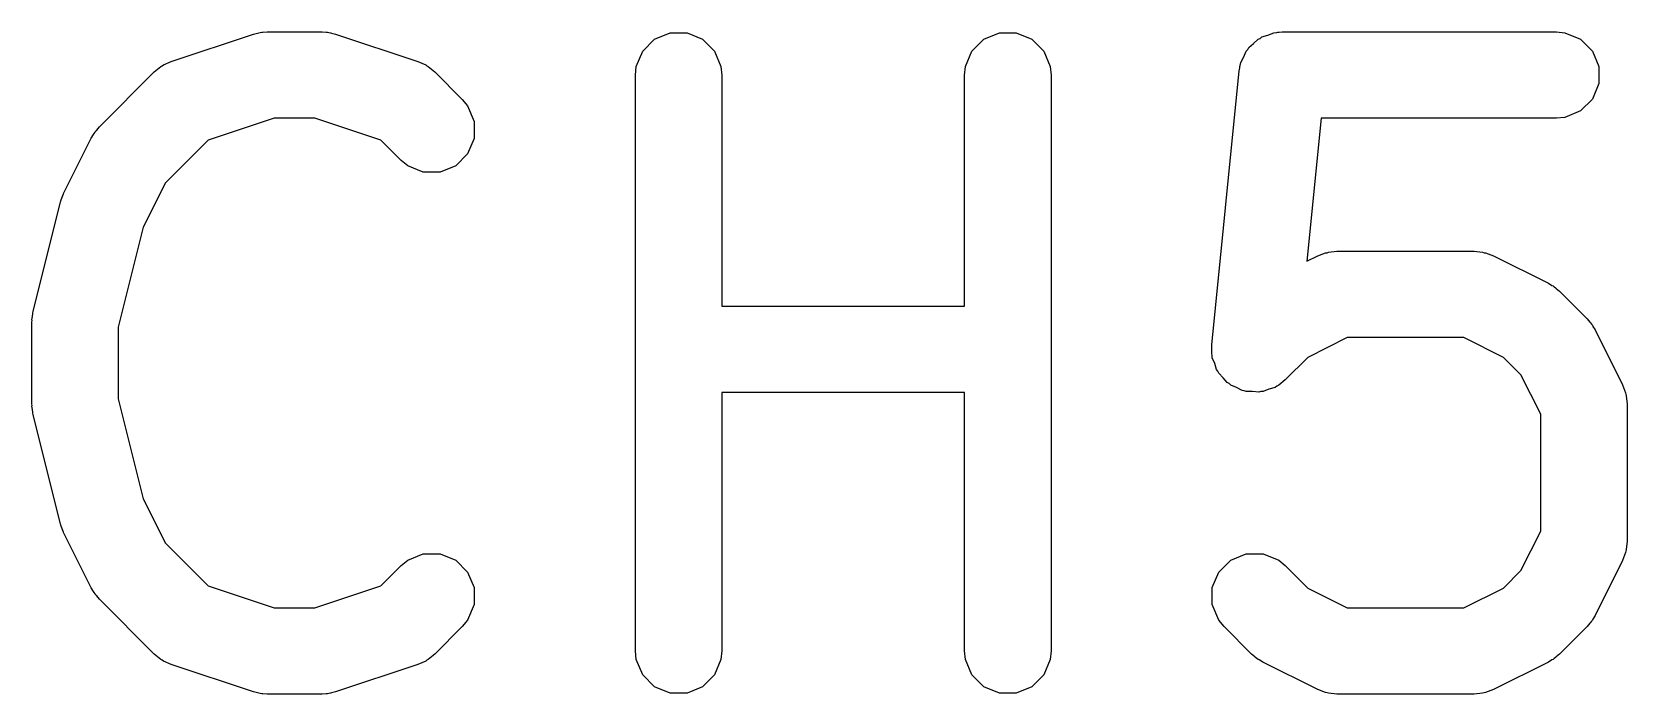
# Model space of a CAD drawing. Extents: x 99 to 216, y -134 to -70.
# Drawn here: x 195.145 to 197.915, y -80.815 to -79.665 of the extents above; entities that cross this region are included whole.
import ezdxf

# ---------------------------------------------------------------- set-up
doc = ezdxf.new("R2010")
doc.units = 0
doc.layers.add('BLACK', color=7, linetype='CONTINUOUS')

msp = doc.modelspace()

# ---------------------------------------------------------------- linework, layer by layer
at = {"layer": 'BLACK', "linetype": 'CONTINUOUS'}
for p, q in [((195.54183, -79.665998), (195.544428, -79.665408)), ((195.544428, -79.665408), (195.546402, -79.665548)), ((195.546402, -79.665548), (195.553809, -79.664819)), ((195.553809, -79.664819), (195.649047, -79.664819)), ((195.649047, -79.664819), (195.656452, -79.665548)), ((195.656452, -79.665548), (195.658427, -79.665408)), ((195.658427, -79.665408), (195.661024, -79.665998)), ((197.306687, -79.665707), (197.308474, -79.665169)), ((197.308474, -79.665169), (197.310302, -79.665351)), ((197.310302, -79.665351), (197.315714, -79.664819)), ((197.315714, -79.664819), (197.791904, -79.664819)), ((197.791904, -79.664819), (197.806536, -79.66626)), ((195.387235, -79.716287), (195.530091, -79.668668)), ((195.530091, -79.668668), (195.537346, -79.667018)), ((195.537346, -79.667018), (195.539177, -79.66626)), ((195.539177, -79.66626), (195.54183, -79.665998)), ((195.661024, -79.665998), (195.663679, -79.66626)), ((195.663679, -79.66626), (195.66551, -79.667018)), ((195.66551, -79.667018), (195.672764, -79.668668)), ((195.672764, -79.668668), (195.815621, -79.716287)), ((196.205735, -79.698151), (196.226427, -79.677459)), ((196.226427, -79.677459), (196.253463, -79.66626)), ((196.253463, -79.66626), (196.282727, -79.66626)), ((196.282727, -79.66626), (196.309763, -79.677459)), ((196.309763, -79.677459), (196.330455, -79.698151)), ((196.777163, -79.698151), (196.797855, -79.677459)), ((196.797855, -79.677459), (196.824891, -79.66626)), ((196.824891, -79.66626), (196.854155, -79.66626)), ((196.854155, -79.66626), (196.881191, -79.677459)), ((196.881191, -79.677459), (196.901883, -79.698151)), ((197.256025, -79.695479), (197.25781, -79.692153)), ((197.25781, -79.692153), (197.266292, -79.685212)), ((197.266292, -79.685212), (197.274046, -79.677459)), ((197.274046, -79.677459), (197.277534, -79.676013)), ((197.277534, -79.676013), (197.280458, -79.673622)), ((197.280458, -79.673622), (197.290955, -79.670454)), ((197.290955, -79.670454), (197.301082, -79.66626)), ((197.301082, -79.66626), (197.306687, -79.665707)), ((197.806536, -79.66626), (197.833572, -79.677459)), ((197.833572, -79.677459), (197.854264, -79.698151)), ((195.373809, -79.722281), (195.387235, -79.716287)), ((195.815621, -79.716287), (195.829046, -79.722281)), ((196.194536, -79.725187), (196.205735, -79.698151)), ((196.330455, -79.698151), (196.341654, -79.725187)), ((196.765964, -79.725187), (196.777163, -79.698151)), ((196.901883, -79.698151), (196.913082, -79.725187)), ((197.242868, -79.723464), (197.243976, -79.71794)), ((197.243976, -79.71794), (197.249158, -79.70828)), ((197.249158, -79.70828), (197.253354, -79.698151)), ((197.253354, -79.698151), (197.256025, -79.695479)), ((197.854264, -79.698151), (197.865463, -79.725187)), ((195.262681, -79.829643), (195.357919, -79.734405)), ((195.357919, -79.734405), (195.369284, -79.725077)), ((195.369284, -79.725077), (195.371774, -79.724045)), ((195.371774, -79.724045), (195.373809, -79.722281)), ((195.829046, -79.722281), (195.831081, -79.724046)), ((195.831081, -79.724046), (195.833572, -79.725078)), ((195.833572, -79.725078), (195.844937, -79.734405)), ((195.844937, -79.734405), (195.892556, -79.782024)), ((196.193095, -79.739819), (196.194536, -79.725187)), ((196.193095, -80.739819), (196.193095, -79.739819)), ((196.341654, -79.725187), (196.343095, -79.739819)), ((196.343095, -79.739819), (196.343095, -80.141009)), ((196.764523, -79.739819), (196.765964, -79.725187)), ((196.764523, -80.141009), (196.764523, -79.739819)), ((196.913082, -79.725187), (196.914523, -79.739819)), ((196.914523, -79.739819), (196.914523, -80.739819)), ((197.193467, -80.208546), (197.241086, -79.732356)), ((197.241086, -79.732356), (197.242155, -79.727023)), ((197.242155, -79.725187), (197.242868, -79.723464)), ((197.242155, -79.727023), (197.242155, -79.725187)), ((197.865463, -79.725187), (197.865463, -79.754451)), ((197.865463, -79.754451), (197.854264, -79.781487)), ((195.892556, -79.782024), (195.901883, -79.793389)), ((195.901883, -79.793389), (195.913082, -79.820425)), ((197.833572, -79.802179), (197.806536, -79.813378)), ((197.854264, -79.781487), (197.833572, -79.802179)), ((195.257962, -79.835392), (195.262681, -79.829643)), ((195.565979, -79.814819), (195.451466, -79.85299)), ((195.636877, -79.814819), (195.565979, -79.814819)), ((195.75139, -79.85299), (195.636877, -79.814819)), ((195.913082, -79.820425), (195.913082, -79.849688)), ((197.383588, -79.814819), (197.358769, -80.063009)), ((197.791904, -79.814819), (197.383588, -79.814819)), ((197.806536, -79.813378), (197.791904, -79.814819)), ((195.201013, -79.944373), (195.248632, -79.849135)), ((195.248632, -79.849135), (195.252596, -79.842835)), ((195.252596, -79.842835), (195.253354, -79.841008)), ((195.253354, -79.841008), (195.255042, -79.838951)), ((195.255042, -79.838951), (195.256464, -79.836692)), ((195.256464, -79.836692), (195.257962, -79.835392)), ((195.451466, -79.85299), (195.377353, -79.927103)), ((195.78649, -79.88809), (195.75139, -79.85299)), ((195.913082, -79.849688), (195.901883, -79.876724)), ((195.901883, -79.876724), (195.88119, -79.897417)), ((195.797855, -79.897417), (195.78649, -79.88809)), ((195.824891, -79.908616), (195.797855, -79.897417)), ((195.854154, -79.908616), (195.824891, -79.908616)), ((195.88119, -79.897417), (195.854154, -79.908616)), ((195.377353, -79.927103), (195.338859, -80.00409)), ((195.147715, -80.1502), (195.195334, -79.959724)), ((195.195334, -79.959724), (195.195719, -79.958644)), ((195.195719, -79.958644), (195.195758, -79.958105)), ((195.195758, -79.958105), (195.198085, -79.952023)), ((195.198085, -79.952023), (195.200281, -79.945878)), ((195.200281, -79.945878), (195.200603, -79.945442)), ((195.200603, -79.945442), (195.201013, -79.944373)), ((195.338859, -80.00409), (195.295476, -80.177624)), ((197.377411, -80.053689), (197.391142, -80.048434)), ((197.391142, -80.048434), (197.393831, -80.048242)), ((197.393831, -80.048242), (197.39632, -80.047212)), ((197.39632, -80.047212), (197.410952, -80.045771)), ((197.410952, -80.045771), (197.649047, -80.045771)), ((197.649047, -80.045771), (197.663679, -80.047212)), ((197.663679, -80.047212), (197.666168, -80.048243)), ((197.666168, -80.048243), (197.668856, -80.048434)), ((197.668856, -80.048434), (197.682588, -80.053689)), ((197.358769, -80.063009), (197.377411, -80.053689)), ((197.682588, -80.053689), (197.777826, -80.101308)), ((197.777826, -80.101308), (197.784125, -80.105272)), ((197.784125, -80.105272), (197.785953, -80.10603)), ((197.785953, -80.10603), (197.788009, -80.107718)), ((197.788009, -80.107718), (197.790269, -80.10914)), ((197.790269, -80.10914), (197.791568, -80.110638)), ((197.791568, -80.110638), (197.797318, -80.115357)), ((197.797318, -80.115357), (197.844937, -80.162976)), ((195.145565, -80.164744), (195.146374, -80.15927)), ((195.146374, -80.15927), (195.146917, -80.153758)), ((195.146917, -80.153758), (195.147339, -80.152736)), ((195.147339, -80.152736), (195.147715, -80.1502)), ((196.343095, -80.141009), (196.764523, -80.141009)), ((197.844937, -80.162976), (197.849655, -80.168725)), ((195.145476, -80.16839), (195.145727, -80.165836)), ((195.145476, -80.311247), (195.145476, -80.16839)), ((195.145727, -80.165836), (195.145565, -80.164744)), ((195.295476, -80.177624), (195.295476, -80.302013)), ((197.849655, -80.168725), (197.851154, -80.170025)), ((197.851154, -80.170025), (197.852575, -80.172284)), ((197.852575, -80.172284), (197.854264, -80.174341)), ((197.854264, -80.174341), (197.855021, -80.176168)), ((197.855021, -80.176168), (197.858986, -80.182468)), ((197.858986, -80.182468), (197.906605, -80.277706)), ((197.193445, -80.223249), (197.193467, -80.208546)), ((197.428657, -80.195771), (197.360141, -80.230029)), ((197.631342, -80.195771), (197.428657, -80.195771)), ((197.699858, -80.230029), (197.631342, -80.195771)), ((197.194536, -80.226864), (197.193445, -80.223249)), ((197.194536, -80.23064), (197.194536, -80.226864)), ((197.19873, -80.240765), (197.194536, -80.23064)), ((197.201898, -80.251265), (197.19873, -80.240765)), ((197.360141, -80.230029), (197.321128, -80.269042)), ((197.730265, -80.260436), (197.699858, -80.230029)), ((197.204289, -80.254188), (197.201898, -80.251265)), ((197.205735, -80.257677), (197.204289, -80.254188)), ((197.213488, -80.26543), (197.205735, -80.257677)), ((197.220429, -80.273913), (197.213488, -80.26543)), ((197.223755, -80.275697), (197.220429, -80.273913)), ((197.321128, -80.269042), (197.309763, -80.278369)), ((197.764523, -80.328952), (197.730265, -80.260436)), ((195.295476, -80.302013), (195.338859, -80.475547)), ((196.764523, -80.291009), (196.343095, -80.291009)), ((196.343095, -80.291009), (196.343095, -80.739819)), ((196.764523, -80.739819), (196.764523, -80.291009)), ((197.226427, -80.278369), (197.223755, -80.275697)), ((197.236554, -80.282564), (197.226427, -80.278369)), ((197.246216, -80.287747), (197.236554, -80.282564)), ((197.249975, -80.288122), (197.246216, -80.287747)), ((197.253464, -80.289568), (197.249975, -80.288122)), ((197.264425, -80.289568), (197.253464, -80.289568)), ((197.275335, -80.290659), (197.264425, -80.289568)), ((197.278951, -80.289568), (197.275335, -80.290659)), ((197.282726, -80.289568), (197.278951, -80.289568)), ((197.292851, -80.285373), (197.282726, -80.289568)), ((197.303351, -80.282206), (197.292851, -80.285373)), ((197.306274, -80.279814), (197.303351, -80.282206)), ((197.309763, -80.278369), (197.306274, -80.279814)), ((197.906605, -80.277706), (197.91186, -80.291437)), ((197.91186, -80.291437), (197.912051, -80.294126)), ((197.912051, -80.294126), (197.913082, -80.296615)), ((197.913082, -80.296615), (197.914523, -80.311247)), ((195.145727, -80.3138), (195.145476, -80.311247)), ((195.145565, -80.314893), (195.145727, -80.3138)), ((195.146374, -80.320366), (195.145565, -80.314893)), ((195.146917, -80.325879), (195.146374, -80.320366)), ((195.147339, -80.3269), (195.146917, -80.325879)), ((195.147715, -80.329437), (195.147339, -80.3269)), ((195.195334, -80.519913), (195.147715, -80.329437)), ((197.764523, -80.531637), (197.764523, -80.328952)), ((197.914523, -80.311247), (197.914523, -80.549342)), ((195.338859, -80.475547), (195.377353, -80.552534)), ((195.195719, -80.520992), (195.195334, -80.519913)), ((195.195758, -80.521532), (195.195719, -80.520992)), ((195.198085, -80.527613), (195.195758, -80.521532)), ((195.200281, -80.533759), (195.198085, -80.527613)), ((195.200603, -80.534194), (195.200281, -80.533759)), ((195.201013, -80.535264), (195.200603, -80.534194)), ((195.248632, -80.630502), (195.201013, -80.535264)), ((197.730264, -80.600153), (197.764523, -80.531637)), ((197.914523, -80.549342), (197.913082, -80.563974)), ((195.377353, -80.552534), (195.451466, -80.626648)), ((195.797855, -80.58222), (195.824891, -80.571021)), ((195.824891, -80.571021), (195.854154, -80.571021)), ((195.854154, -80.571021), (195.88119, -80.582219)), ((197.226428, -80.582219), (197.253464, -80.571021)), ((197.253464, -80.571021), (197.282727, -80.571021)), ((197.282727, -80.571021), (197.309763, -80.58222)), ((197.91186, -80.569152), (197.906605, -80.582883)), ((197.912051, -80.566462), (197.91186, -80.569152)), ((197.913082, -80.563974), (197.912051, -80.566462)), ((195.75139, -80.626647), (195.786489, -80.591548)), ((195.786489, -80.591548), (195.797855, -80.58222)), ((195.88119, -80.582219), (195.901883, -80.602912)), ((195.901883, -80.602912), (195.913082, -80.629948)), ((197.194536, -80.629948), (197.205735, -80.602912)), ((197.205735, -80.602912), (197.226428, -80.582219)), ((197.309763, -80.58222), (197.321129, -80.591548)), ((197.321129, -80.591548), (197.360141, -80.630561)), ((197.699857, -80.630561), (197.730264, -80.600153)), ((197.906605, -80.582883), (197.858986, -80.678121)), ((195.252595, -80.636798), (195.248632, -80.630502)), ((195.451466, -80.626648), (195.565979, -80.664819)), ((195.636877, -80.664819), (195.75139, -80.626647)), ((195.913082, -80.629948), (195.913082, -80.659211)), ((197.194536, -80.659211), (197.194536, -80.629948)), ((197.360141, -80.630561), (197.428657, -80.664819)), ((197.631342, -80.664819), (197.699857, -80.630561)), ((195.253353, -80.638628), (195.252595, -80.636798)), ((195.255042, -80.640686), (195.253353, -80.638628)), ((195.256464, -80.642945), (195.255042, -80.640686)), ((195.257962, -80.644244), (195.256464, -80.642945)), ((195.262681, -80.649994), (195.257962, -80.644244)), ((195.357919, -80.745233), (195.262681, -80.649994)), ((195.913082, -80.659211), (195.901884, -80.686247)), ((197.205734, -80.686247), (197.194536, -80.659211)), ((195.565979, -80.664819), (195.636877, -80.664819)), ((195.901884, -80.686247), (195.892556, -80.697613)), ((197.215061, -80.697612), (197.205734, -80.686247)), ((197.428657, -80.664819), (197.631342, -80.664819)), ((197.852575, -80.688305), (197.851154, -80.690564)), ((197.854265, -80.686247), (197.852575, -80.688305)), ((197.855022, -80.684417), (197.854265, -80.686247)), ((197.858986, -80.678121), (197.855022, -80.684417)), ((195.892556, -80.697613), (195.844938, -80.745232)), ((197.26268, -80.745232), (197.215061, -80.697612)), ((197.844937, -80.697613), (197.797319, -80.745232)), ((197.849655, -80.691863), (197.844937, -80.697613)), ((197.851154, -80.690564), (197.849655, -80.691863)), ((195.369284, -80.754561), (195.357919, -80.745233)), ((195.844938, -80.745232), (195.833572, -80.75456)), ((196.194536, -80.754451), (196.193095, -80.739819)), ((196.343095, -80.739819), (196.341654, -80.754451)), ((196.765964, -80.754451), (196.764523, -80.739819)), ((196.914523, -80.739819), (196.913082, -80.754451)), ((197.268429, -80.74995), (197.26268, -80.745232)), ((197.797319, -80.745232), (197.791569, -80.74995)), ((195.371774, -80.755592), (195.369284, -80.754561)), ((195.373809, -80.757357), (195.371774, -80.755592)), ((195.387235, -80.763351), (195.373809, -80.757357)), ((195.530091, -80.81097), (195.387235, -80.763351)), ((195.815621, -80.763351), (195.672764, -80.81097)), ((195.829046, -80.757357), (195.815621, -80.763351)), ((195.831081, -80.755591), (195.829046, -80.757357)), ((195.833572, -80.75456), (195.831081, -80.755591)), ((196.205735, -80.781487), (196.194536, -80.754451)), ((196.341654, -80.754451), (196.330455, -80.781487)), ((196.777163, -80.781487), (196.765964, -80.754451)), ((196.913082, -80.754451), (196.901883, -80.781487)), ((197.26973, -80.75145), (197.268429, -80.74995)), ((197.271989, -80.752872), (197.26973, -80.75145)), ((197.274046, -80.75456), (197.271989, -80.752872)), ((197.275873, -80.755317), (197.274046, -80.75456)), ((197.282173, -80.759282), (197.275873, -80.755317)), ((197.377411, -80.806901), (197.282173, -80.759282)), ((197.777826, -80.759282), (197.682588, -80.806901)), ((197.784125, -80.755317), (197.777826, -80.759282)), ((197.785953, -80.75456), (197.784125, -80.755317)), ((197.788009, -80.752872), (197.785953, -80.75456)), ((197.790269, -80.75145), (197.788009, -80.752872)), ((197.791569, -80.74995), (197.790269, -80.75145)), ((196.226427, -80.802179), (196.205735, -80.781487)), ((196.330455, -80.781487), (196.309763, -80.802179)), ((196.797855, -80.802179), (196.777163, -80.781487)), ((196.901883, -80.781487), (196.881191, -80.802179)), ((195.537346, -80.812619), (195.530091, -80.81097)), ((195.539177, -80.813378), (195.537346, -80.812619)), ((195.54183, -80.813639), (195.539177, -80.813378)), ((195.544428, -80.81423), (195.54183, -80.813639)), ((195.546402, -80.814089), (195.544428, -80.81423)), ((195.553809, -80.814819), (195.546402, -80.814089)), ((195.649047, -80.814819), (195.553809, -80.814819)), ((195.656452, -80.814089), (195.649047, -80.814819)), ((195.658427, -80.81423), (195.656452, -80.814089)), ((195.661024, -80.813639), (195.658427, -80.81423)), ((195.663679, -80.813378), (195.661024, -80.813639)), ((195.66551, -80.812619), (195.663679, -80.813378)), ((195.672764, -80.81097), (195.66551, -80.812619)), ((196.253463, -80.813378), (196.226427, -80.802179)), ((196.282727, -80.813378), (196.253463, -80.813378)), ((196.309763, -80.802179), (196.282727, -80.813378)), ((196.824891, -80.813378), (196.797855, -80.802179)), ((196.854155, -80.813378), (196.824891, -80.813378)), ((196.881191, -80.802179), (196.854155, -80.813378)), ((197.391142, -80.812156), (197.377411, -80.806901)), ((197.393831, -80.812347), (197.391142, -80.812156)), ((197.39632, -80.813378), (197.393831, -80.812347)), ((197.410952, -80.814819), (197.39632, -80.813378)), ((197.649047, -80.814819), (197.410952, -80.814819)), ((197.663679, -80.813378), (197.649047, -80.814819)), ((197.666168, -80.812346), (197.663679, -80.813378)), ((197.668856, -80.812156), (197.666168, -80.812346)), ((197.682588, -80.806901), (197.668856, -80.812156))]:
    msp.add_line(p, q, dxfattribs=at)

doc.saveas('drawing.dxf')
